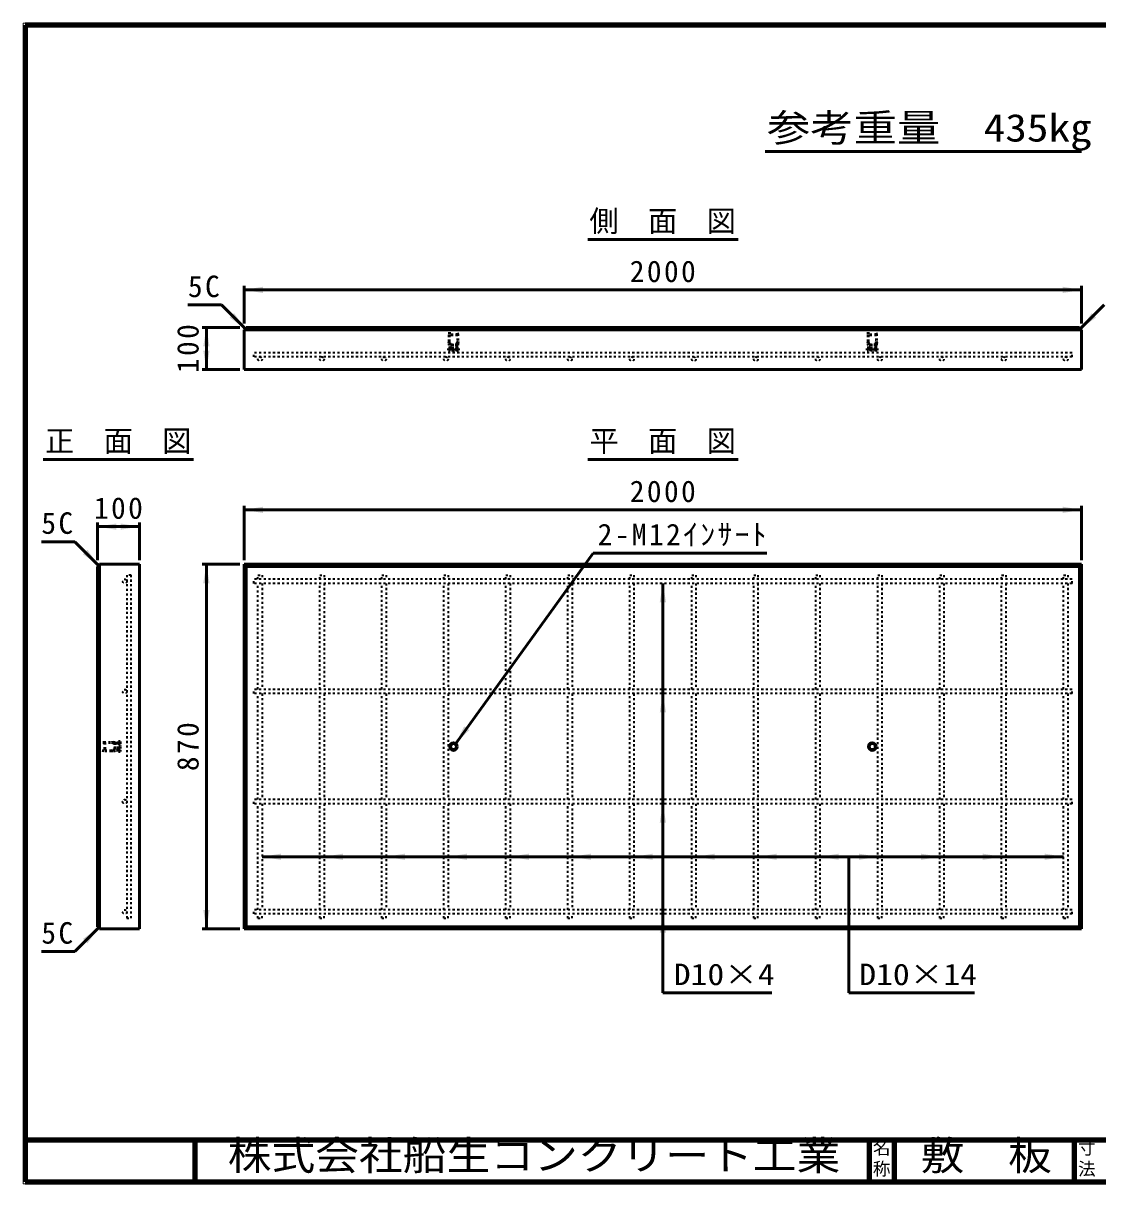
# Model space of a CAD drawing. Units: millimetres, scale not verified. Extents: x 100 to 4105, y 100 to 2870.
# Drawn here: x 100 to 2666, y 100 to 2870 of the extents above; entities that cross this region are included whole.
import ezdxf
from ezdxf.enums import TextEntityAlignment as Align

# ---------------------------------------------------------------- set-up
doc = ezdxf.new("R2010")
doc.units = ezdxf.units.MM
doc.header["$LTSCALE"] = 5
doc.linetypes.add('USER1', pattern=[2.2, 1, -1.2])
doc.layers.add('V-nasSTD', color=7, linetype='USER1', lineweight=35)
doc.styles.add('ＭＳ ゴシック', font='')
doc.styles.get('ＭＳ ゴシック').set_extended_font_data('MS Gothic')

msp = doc.modelspace()

# ---------------------------------------------------------------- hatches: boundary and pattern name
at = {"layer": 'V-nasSTD'}
for points in [[(672.5, 2241), (627.5, 2233.5), (672.5, 2226)], [(2582.5, 2226), (2627.5, 2233.5), (2582.5, 2241)], [(603.483, 2178.123), (630, 2141), (592.877, 2167.517)], [(2651.517, 2178.123), (2625, 2141), (2662.123, 2167.517)], [(545, 2098.5), (537.5, 2143.5), (530, 2098.5)], [(530, 2088.5), (537.5, 2043.5), (545, 2088.5)], [(672.5, 1716), (627.5, 1708.5), (672.5, 1701)], [(2582.5, 1701), (2627.5, 1708.5), (2582.5, 1716)], [(322.5, 1676), (277.5, 1668.5), (322.5, 1661)], [(332.5, 1661), (377.5, 1668.5), (332.5, 1676)], [(253.483, 1613.123), (280, 1576), (242.877, 1602.517)], [(545, 1533.5), (537.5, 1578.5), (530, 1533.5)], [(1635, 1488), (1627.5, 1533), (1620, 1488)], [(1635, 1225), (1627.5, 1270), (1620, 1225)], [(1132.749, 1150.773), (1165.163, 1182.875), (1159.082, 1187.264), (1153, 1191.653)], [(1635, 962), (1627.5, 1007), (1620, 962)], [(715.5, 888), (670.5, 880.5), (715.5, 873)], [(863.5, 888), (818.5, 880.5), (863.5, 873)], [(1011.5, 888), (966.5, 880.5), (1011.5, 873)], [(1159.5, 888), (1114.5, 880.5), (1159.5, 873)], [(1307.5, 888), (1262.5, 880.5), (1307.5, 873)], [(1455.5, 888), (1410.5, 880.5), (1455.5, 873)], [(1603.5, 888), (1558.5, 880.5), (1603.5, 873)], [(1751.5, 888), (1706.5, 880.5), (1751.5, 873)], [(1899.5, 888), (1854.5, 880.5), (1899.5, 873)], [(2047.5, 888), (2002.5, 880.5), (2047.5, 873)], [(2095.5, 873), (2140.5, 880.5), (2095.5, 888)], [(2243.5, 873), (2288.5, 880.5), (2243.5, 888)], [(2391.5, 873), (2436.5, 880.5), (2391.5, 888)], [(2539.5, 873), (2584.5, 880.5), (2539.5, 888)], [(530, 753.5), (537.5, 708.5), (545, 753.5)], [(1635, 699), (1627.5, 744), (1620, 699)], [(253.483, 673.877), (280, 711), (242.877, 684.483)]]:
    msp.add_hatch(color=256, dxfattribs=at).paths.add_polyline_path(points)

# ---------------------------------------------------------------- linework, layer by layer
at = {"layer": 'V-nasSTD', "linetype": 'Continuous', "lineweight": 100}
for p, q in [((105, 2865), (105, 105)), ((4100, 2865), (105, 2865)), ((105, 205), (4100, 205)), ((510, 205), (510, 105)), ((2120, 205), (2120, 105)), ((2180, 205), (2180, 105)), ((2610, 205), (2610, 105)), ((105, 105), (4100, 105))]:
    msp.add_line(p, q, dxfattribs=at)
at = {"layer": 'V-nasSTD', "linetype": 'Continuous', "lineweight": 50}
for p, q in [((1872, 2563.5), (2627.5, 2563.5)), ((1448, 2353.5), (1807, 2353.5)), ((627.5, 2243.5), (627.5, 2153.5)), ((2627.5, 2233.5), (627.5, 2233.5)), ((2627.5, 2243.5), (2627.5, 2153.5)), ((573.431, 2197.569), (493.431, 2197.569)), ((630, 2141), (573.431, 2197.569)), ((2625, 2141), (2681.569, 2197.569)), ((617.5, 2143.5), (527.5, 2143.5)), ((537.5, 2143.5), (537.5, 2043.5)), ((632.5, 2143.5), (627.5, 2138.5)), ((627.5, 2138.5), (627.5, 2043.5)), ((2627.5, 2138.5), (627.5, 2138.5)), ((2622.5, 2143.5), (632.5, 2143.5)), ((2622.5, 2143.5), (2627.5, 2138.5)), ((2627.5, 2043.5), (2627.5, 2138.5)), ((617.5, 2043.5), (527.5, 2043.5)), ((627.5, 2043.5), (2627.5, 2043.5)), ((148, 1828.5), (507, 1828.5)), ((1448, 1828.5), (1807, 1828.5)), ((627.5, 1718.5), (627.5, 1588.5)), ((2627.5, 1718.5), (2627.5, 1588.5)), ((2627.5, 1708.5), (627.5, 1708.5)), ((277.5, 1678.5), (277.5, 1588.5)), ((377.5, 1668.5), (277.5, 1668.5)), ((377.5, 1678.5), (377.5, 1588.5)), ((223.431, 1632.569), (143.431, 1632.569)), ((280, 1576), (223.431, 1632.569)), ((1132.749, 1150.773), (1460.857, 1605.451)), ((1875.857, 1605.451), (1460.857, 1605.451)), ((277.5, 1573.5), (282.5, 1578.5)), ((277.5, 1573.5), (277.5, 713.5)), ((377.5, 1578.5), (282.5, 1578.5)), ((282.5, 708.5), (282.5, 1578.5)), ((377.5, 1578.5), (377.5, 708.5)), ((617.5, 1578.5), (527.5, 1578.5)), ((537.5, 1578.5), (537.5, 708.5)), ((627.5, 1578.5), (627.5, 708.5)), ((2627.5, 1578.5), (627.5, 1578.5)), ((632.5, 1573.5), (627.5, 1578.5)), ((2622.5, 1573.5), (632.5, 1573.5)), ((632.5, 713.5), (632.5, 1573.5)), ((2622.5, 1573.5), (2627.5, 1578.5)), ((2622.5, 713.5), (2622.5, 1573.5)), ((2627.5, 708.5), (2627.5, 1578.5)), ((1627.5, 1533), (1627.5, 555.5)), ((670.5, 880.5), (2584.5, 880.5)), ((2071.5, 880.5), (2071.5, 555.5)), ((280, 711), (223.431, 654.431)), ((277.5, 713.5), (282.5, 708.5)), ((282.5, 708.5), (377.5, 708.5)), ((617.5, 708.5), (527.5, 708.5)), ((632.5, 713.5), (627.5, 708.5)), ((627.5, 708.5), (2627.5, 708.5)), ((2622.5, 713.5), (632.5, 713.5)), ((2622.5, 713.5), (2627.5, 708.5)), ((223.431, 654.431), (143.431, 654.431)), ((1627.5, 555.5), (1887.5, 555.5)), ((2071.5, 555.5), (2371.5, 555.5))]:
    msp.add_line(p, q, dxfattribs=at)
at = {"layer": 'V-nasSTD', "lineweight": 50}
for p, q in [((1118.5, 2143.5), (1117.5, 2126)), ((1136.5, 2143.5), (1118.5, 2143.5)), ((1137.5, 2126), (1136.5, 2143.5)), ((2118.5, 2143.5), (2117.5, 2126)), ((2136.5, 2143.5), (2118.5, 2143.5)), ((2137.5, 2126), (2136.5, 2143.5)), ((1117.5, 2110.5), (1116, 2101.5)), ((1137.5, 2126), (1117.5, 2126)), ((1117.5, 2126), (1117.5, 2101.5)), ((1137.5, 2101.5), (1137.5, 2126)), ((1137.5, 2110.5), (1139, 2101.5)), ((2117.5, 2110.5), (2116, 2101.5)), ((2137.5, 2126), (2117.5, 2126)), ((2117.5, 2126), (2117.5, 2101.5)), ((2137.5, 2101.5), (2137.5, 2126)), ((2137.5, 2110.5), (2139, 2101.5)), ((1115.5, 2090), (1115.5, 2093)), ((1139, 2101.5), (1116, 2101.5)), ((1139, 2093.5), (1116, 2093.5)), ((1139, 2089.5), (1116, 2089.5)), ((1136.5, 2102.5), (1118.5, 2102.5)), ((1118.5, 2101.5), (1118.5, 2102.5)), ((1119.25, 2093.5), (1119.25, 2101.5)), ((1135.75, 2093.5), (1135.75, 2101.5)), ((1136.5, 2101.5), (1136.5, 2102.5)), ((1139.5, 2090), (1139.5, 2093)), ((2115.5, 2090), (2115.5, 2093)), ((2139, 2101.5), (2116, 2101.5)), ((2139, 2093.5), (2116, 2093.5)), ((2139, 2089.5), (2116, 2089.5)), ((2136.5, 2102.5), (2118.5, 2102.5)), ((2118.5, 2101.5), (2118.5, 2102.5)), ((2119.25, 2093.5), (2119.25, 2101.5)), ((2135.75, 2093.5), (2135.75, 2101.5)), ((2136.5, 2101.5), (2136.5, 2102.5)), ((2139.5, 2090), (2139.5, 2093)), ((295, 1153.5), (277.5, 1152.5)), ((277.5, 1152.5), (277.5, 1134.5)), ((295, 1153.5), (295, 1133.5)), ((319.5, 1153.5), (295, 1153.5)), ((310.5, 1153.5), (319.5, 1155)), ((318.5, 1152.5), (318.5, 1134.5)), ((319.5, 1152.5), (318.5, 1152.5)), ((319.5, 1155), (319.5, 1132)), ((327.5, 1151.75), (319.5, 1151.75)), ((327.5, 1155), (327.5, 1132)), ((331, 1155.5), (328, 1155.5)), ((331.5, 1155), (331.5, 1132)), ((277.5, 1134.5), (295, 1133.5)), ((295, 1133.5), (319.5, 1133.5)), ((310.5, 1133.5), (319.5, 1132)), ((319.5, 1134.5), (318.5, 1134.5)), ((327.5, 1135.25), (319.5, 1135.25)), ((331, 1131.5), (328, 1131.5))]:
    msp.add_line(p, q, dxfattribs=at)
at = {"layer": 'V-nasSTD'}
for p, q in [((650.5, 2073.5), (650.5, 2083.5)), ((2604.5, 2083.5), (650.5, 2083.5)), ((2604.5, 2073.5), (2604.5, 2083.5)), ((2604.5, 2073.5), (650.5, 2073.5)), ((347.5, 1553), (347.5, 734)), ((357.5, 1553), (347.5, 1553)), ((357.5, 734), (357.5, 1553)), ((660.5, 1553), (670.5, 1553)), ((660.5, 1543), (660.5, 1553)), ((670.5, 1553), (670.5, 1543)), ((808.5, 1553), (818.5, 1553)), ((808.5, 1543), (808.5, 1553)), ((818.5, 1553), (818.5, 1543)), ((956.5, 1553), (966.5, 1553)), ((956.5, 1543), (956.5, 1553)), ((966.5, 1553), (966.5, 1543)), ((1104.5, 1553), (1114.5, 1553)), ((1104.5, 1543), (1104.5, 1553)), ((1114.5, 1553), (1114.5, 1543)), ((1252.5, 1553), (1262.5, 1553)), ((1252.5, 1543), (1252.5, 1553)), ((1262.5, 1553), (1262.5, 1543)), ((1400.5, 1553), (1410.5, 1553)), ((1400.5, 1543), (1400.5, 1553)), ((1410.5, 1553), (1410.5, 1543)), ((1548.5, 1553), (1558.5, 1553)), ((1548.5, 1543), (1548.5, 1553)), ((1558.5, 1553), (1558.5, 1543)), ((1696.5, 1553), (1706.5, 1553)), ((1696.5, 1543), (1696.5, 1553)), ((1706.5, 1553), (1706.5, 1543)), ((1844.5, 1553), (1854.5, 1553)), ((1844.5, 1543), (1844.5, 1553)), ((1854.5, 1553), (1854.5, 1543)), ((1992.5, 1553), (2002.5, 1553)), ((1992.5, 1543), (1992.5, 1553)), ((2002.5, 1553), (2002.5, 1543)), ((2140.5, 1553), (2150.5, 1553)), ((2140.5, 1543), (2140.5, 1553)), ((2150.5, 1553), (2150.5, 1543)), ((2288.5, 1553), (2298.5, 1553)), ((2288.5, 1543), (2288.5, 1553)), ((2298.5, 1553), (2298.5, 1543)), ((2436.5, 1553), (2446.5, 1553)), ((2436.5, 1543), (2436.5, 1553)), ((2446.5, 1553), (2446.5, 1543)), ((2584.5, 1553), (2594.5, 1553)), ((2584.5, 1543), (2584.5, 1553)), ((2594.5, 1553), (2594.5, 1543)), ((650.5, 1533), (650.5, 1543)), ((2604.5, 1543), (650.5, 1543)), ((2604.5, 1533), (650.5, 1533)), ((660.5, 1280), (660.5, 1533)), ((670.5, 1533), (670.5, 1280)), ((808.5, 1280), (808.5, 1533)), ((818.5, 1533), (818.5, 1280)), ((956.5, 1280), (956.5, 1533)), ((966.5, 1533), (966.5, 1280)), ((1104.5, 1280), (1104.5, 1533)), ((1114.5, 1533), (1114.5, 1280)), ((1252.5, 1280), (1252.5, 1533)), ((1262.5, 1533), (1262.5, 1280)), ((1400.5, 1280), (1400.5, 1533)), ((1410.5, 1533), (1410.5, 1280)), ((1548.5, 1280), (1548.5, 1533)), ((1558.5, 1533), (1558.5, 1280)), ((1696.5, 1280), (1696.5, 1533)), ((1706.5, 1533), (1706.5, 1280)), ((1844.5, 1280), (1844.5, 1533)), ((1854.5, 1533), (1854.5, 1280)), ((1992.5, 1280), (1992.5, 1533)), ((2002.5, 1533), (2002.5, 1280)), ((2140.5, 1280), (2140.5, 1533)), ((2150.5, 1533), (2150.5, 1280)), ((2288.5, 1280), (2288.5, 1533)), ((2298.5, 1533), (2298.5, 1280)), ((2436.5, 1280), (2436.5, 1533)), ((2446.5, 1533), (2446.5, 1280)), ((2584.5, 1280), (2584.5, 1533)), ((2594.5, 1533), (2594.5, 1280)), ((2604.5, 1533), (2604.5, 1543)), ((650.5, 1270), (650.5, 1280)), ((2604.5, 1280), (650.5, 1280)), ((2604.5, 1270), (2604.5, 1280)), ((2604.5, 1270), (650.5, 1270)), ((660.5, 1017), (660.5, 1270)), ((670.5, 1270), (670.5, 1017)), ((808.5, 1017), (808.5, 1270)), ((818.5, 1270), (818.5, 1017)), ((956.5, 1017), (956.5, 1270)), ((966.5, 1270), (966.5, 1017)), ((1104.5, 1017), (1104.5, 1270)), ((1114.5, 1270), (1114.5, 1017)), ((1252.5, 1017), (1252.5, 1270)), ((1262.5, 1270), (1262.5, 1017)), ((1400.5, 1017), (1400.5, 1270)), ((1410.5, 1270), (1410.5, 1017)), ((1548.5, 1017), (1548.5, 1270)), ((1558.5, 1270), (1558.5, 1017)), ((1696.5, 1017), (1696.5, 1270)), ((1706.5, 1270), (1706.5, 1017)), ((1844.5, 1017), (1844.5, 1270)), ((1854.5, 1270), (1854.5, 1017)), ((1992.5, 1017), (1992.5, 1270)), ((2002.5, 1270), (2002.5, 1017)), ((2140.5, 1017), (2140.5, 1270)), ((2150.5, 1270), (2150.5, 1017)), ((2288.5, 1017), (2288.5, 1270)), ((2298.5, 1270), (2298.5, 1017)), ((2436.5, 1017), (2436.5, 1270)), ((2446.5, 1270), (2446.5, 1017)), ((2584.5, 1017), (2584.5, 1270)), ((2594.5, 1270), (2594.5, 1017)), ((650.5, 1007), (650.5, 1017)), ((2604.5, 1017), (650.5, 1017)), ((2604.5, 1007), (650.5, 1007)), ((660.5, 754), (660.5, 1007)), ((670.5, 1007), (670.5, 754)), ((808.5, 754), (808.5, 1007)), ((818.5, 1007), (818.5, 754)), ((956.5, 754), (956.5, 1007)), ((966.5, 1007), (966.5, 754)), ((1104.5, 754), (1104.5, 1007)), ((1114.5, 1007), (1114.5, 754)), ((1252.5, 754), (1252.5, 1007)), ((1262.5, 1007), (1262.5, 754)), ((1400.5, 754), (1400.5, 1007)), ((1410.5, 1007), (1410.5, 754)), ((1548.5, 754), (1548.5, 1007)), ((1558.5, 1007), (1558.5, 754)), ((1696.5, 754), (1696.5, 1007)), ((1706.5, 1007), (1706.5, 754)), ((1844.5, 754), (1844.5, 1007)), ((1854.5, 1007), (1854.5, 754)), ((1992.5, 754), (1992.5, 1007)), ((2002.5, 1007), (2002.5, 754)), ((2140.5, 754), (2140.5, 1007)), ((2150.5, 1007), (2150.5, 754)), ((2288.5, 754), (2288.5, 1007)), ((2298.5, 1007), (2298.5, 754)), ((2436.5, 754), (2436.5, 1007)), ((2446.5, 1007), (2446.5, 754)), ((2584.5, 754), (2584.5, 1007)), ((2594.5, 1007), (2594.5, 754)), ((2604.5, 1007), (2604.5, 1017)), ((650.5, 744), (650.5, 754)), ((2604.5, 754), (650.5, 754)), ((2604.5, 744), (2604.5, 754)), ((347.5, 734), (357.5, 734)), ((2604.5, 744), (650.5, 744)), ((660.5, 734), (660.5, 744)), ((660.5, 734), (670.5, 734)), ((670.5, 734), (670.5, 744)), ((808.5, 734), (808.5, 744)), ((808.5, 734), (818.5, 734)), ((818.5, 734), (818.5, 744)), ((956.5, 734), (956.5, 744)), ((956.5, 734), (966.5, 734)), ((966.5, 734), (966.5, 744)), ((1104.5, 734), (1104.5, 744)), ((1104.5, 734), (1114.5, 734)), ((1114.5, 734), (1114.5, 744)), ((1252.5, 734), (1252.5, 744)), ((1252.5, 734), (1262.5, 734)), ((1262.5, 734), (1262.5, 744)), ((1400.5, 734), (1400.5, 744)), ((1400.5, 734), (1410.5, 734)), ((1410.5, 734), (1410.5, 744)), ((1548.5, 734), (1548.5, 744)), ((1548.5, 734), (1558.5, 734)), ((1558.5, 734), (1558.5, 744)), ((1696.5, 734), (1696.5, 744)), ((1696.5, 734), (1706.5, 734)), ((1706.5, 734), (1706.5, 744)), ((1844.5, 734), (1844.5, 744)), ((1844.5, 734), (1854.5, 734)), ((1854.5, 734), (1854.5, 744)), ((1992.5, 734), (1992.5, 744)), ((1992.5, 734), (2002.5, 734)), ((2002.5, 734), (2002.5, 744)), ((2140.5, 734), (2140.5, 744)), ((2140.5, 734), (2150.5, 734)), ((2150.5, 734), (2150.5, 744)), ((2288.5, 734), (2288.5, 744)), ((2288.5, 734), (2298.5, 734)), ((2298.5, 734), (2298.5, 744)), ((2436.5, 734), (2436.5, 744)), ((2436.5, 734), (2446.5, 734)), ((2446.5, 734), (2446.5, 744)), ((2584.5, 734), (2584.5, 744)), ((2584.5, 734), (2594.5, 734)), ((2594.5, 734), (2594.5, 744))]:
    msp.add_line(p, q, dxfattribs=at)
at = {"layer": 'V-nasSTD', "linetype": 'Continuous', "lineweight": 13}
msp.add_lwpolyline([(100, 100), (100, 2870), (4105, 2870), (4105, 100)], close=True, dxfattribs=at)
at = {"layer": 'V-nasSTD'}
for centre in [(665.5, 2068.5), (813.5, 2068.5), (961.5, 2068.5), (1109.5, 2068.5), (1257.5, 2068.5), (1405.5, 2068.5), (1553.5, 2068.5), (1701.5, 2068.5), (1849.5, 2068.5), (1997.5, 2068.5), (2145.5, 2068.5), (2293.5, 2068.5), (2441.5, 2068.5), (2589.5, 2068.5), (342.5, 1538), (342.5, 1275), (342.5, 1012), (342.5, 749)]:
    msp.add_circle(centre, 5, dxfattribs=at)
at = {"layer": 'V-nasSTD', "linetype": 'Continuous', "lineweight": 50}
for centre, radius in [((1127.5, 1143.5), 9), ((1127.5, 1143.5), 7.25), ((2127.5, 1143.5), 9), ((2127.5, 1143.5), 7.25)]:
    msp.add_circle(centre, radius, dxfattribs=at)
at = {"layer": 'V-nasSTD', "lineweight": 50}
for centre, radius, start, end in [((1076.1, 2095.9), 43.899, 8.64693, 19.42556), ((1178.9, 2095.9), 43.899, 160.57444, 171.35307), ((2076.1, 2095.9), 43.899, 8.64693, 19.42556), ((2178.9, 2095.9), 43.899, 160.57444, 171.35307), ((1116, 2093), 0.5, 90, 180), ((1116, 2090), 0.5, 180, 270), ((1117.974, 2091.5), 2.026, 279.27093, 80.72907), ((1125.026, 2091.5), 2.026, 99.27093, 260.72907), ((1129.974, 2091.5), 2.026, 279.27093, 80.72907), ((1137.026, 2091.5), 2.026, 99.27093, 260.72907), ((1139, 2093), 0.5, 0, 90), ((1139, 2090), 0.5, 270, 0), ((2116, 2093), 0.5, 90, 180), ((2116, 2090), 0.5, 180, 270), ((2117.974, 2091.5), 2.026, 279.27093, 80.72907), ((2125.026, 2091.5), 2.026, 99.27093, 260.72907), ((2129.974, 2091.5), 2.026, 279.27093, 80.72907), ((2137.026, 2091.5), 2.026, 99.27093, 260.72907), ((2139, 2093), 0.5, 0, 90), ((2139, 2090), 0.5, 270, 0), ((325.1, 1194.9), 43.899, 250.57444, 261.35307), ((328, 1155), 0.5, 90, 180), ((329.5, 1153.026), 2.026, 189.27093, 350.72907), ((329.5, 1145.974), 2.026, 9.27093, 170.72907), ((329.5, 1141.026), 2.026, 189.27093, 350.72907), ((329.5, 1133.974), 2.026, 9.27093, 170.72907), ((331, 1155), 0.5, 0, 90), ((325.1, 1092.1), 43.899, 98.64693, 109.42556), ((328, 1132), 0.5, 180, 270), ((331, 1132), 0.5, 270, 0)]:
    msp.add_arc(centre, radius, start, end, dxfattribs=at)

# ---------------------------------------------------------------- texts
at = {"layer": 'V-nasSTD', "style": 'ＭＳ ゴシック'}
for s, height, width, p in [('参考重量\u3000435kg', 65.98, 1.15, (1876, 2653.5)), ('D10×4', 51.32, 1.15, (1653.5, 625.5)), ('D10×14', 51.32, 1.15, (2096.5, 625.5)), ('株式会社船生コンクリート工業', 69.65, 1.1, (588.279, 202.55)), ('敷\u3000板', 69.65, 1.1, (2243, 202.47))]:
    msp.add_text(s, height=height, dxfattribs=dict(at, width=width)).set_placement(p, align=Align.TOP_LEFT)
for s, height, p in [('側\u3000面\u3000図', 51.32, (1452, 2423.5)), ('正\u3000面\u3000図', 51.32, (152, 1898.5)), ('平\u3000面\u3000図', 51.32, (1452, 1898.5)), ('名', 30.79, (2128.982, 200.999)), ('寸', 30.79, (2618.982, 200.999)), ('称', 30.79, (2128.976, 151.01)), ('法', 30.79, (2618.976, 151.01))]:
    msp.add_text(s, height=height, dxfattribs=at).set_placement(p, align=Align.TOP_LEFT)
at = {"layer": 'V-nasSTD', "char_height": 51.32, "attachment_point": 1, "style": 'ＭＳ ゴシック'}
for s, insert in [('\\T1.17;2000', (1548.5, 2303.5)), ('\\T1.17;5C', (493.431, 2267.569)), ('\\T1.17;2000', (1548.5, 1778.5)), ('\\T1.17;100', (269, 1738.5)), ('\\T1.17;5C', (143.431, 1702.569)), ('\\T1.17;2-M12ｲﾝｻｰﾄ', (1471.857, 1675.451)), ('\\T1.17;5C', (143.431, 724.431))]:
    msp.add_mtext(s, dxfattribs=dict(at, insert=insert))
at = {"layer": 'V-nasSTD', "char_height": 51.32, "attachment_point": 1, "rotation": 90, "style": 'ＭＳ ゴシック'}
for s, insert in [('\\T1.17;100', (467.5, 2035)), ('\\T1.17;870', (467.5, 1085))]:
    msp.add_mtext(s, dxfattribs=dict(at, insert=insert))

doc.saveas('drawing.dxf')
